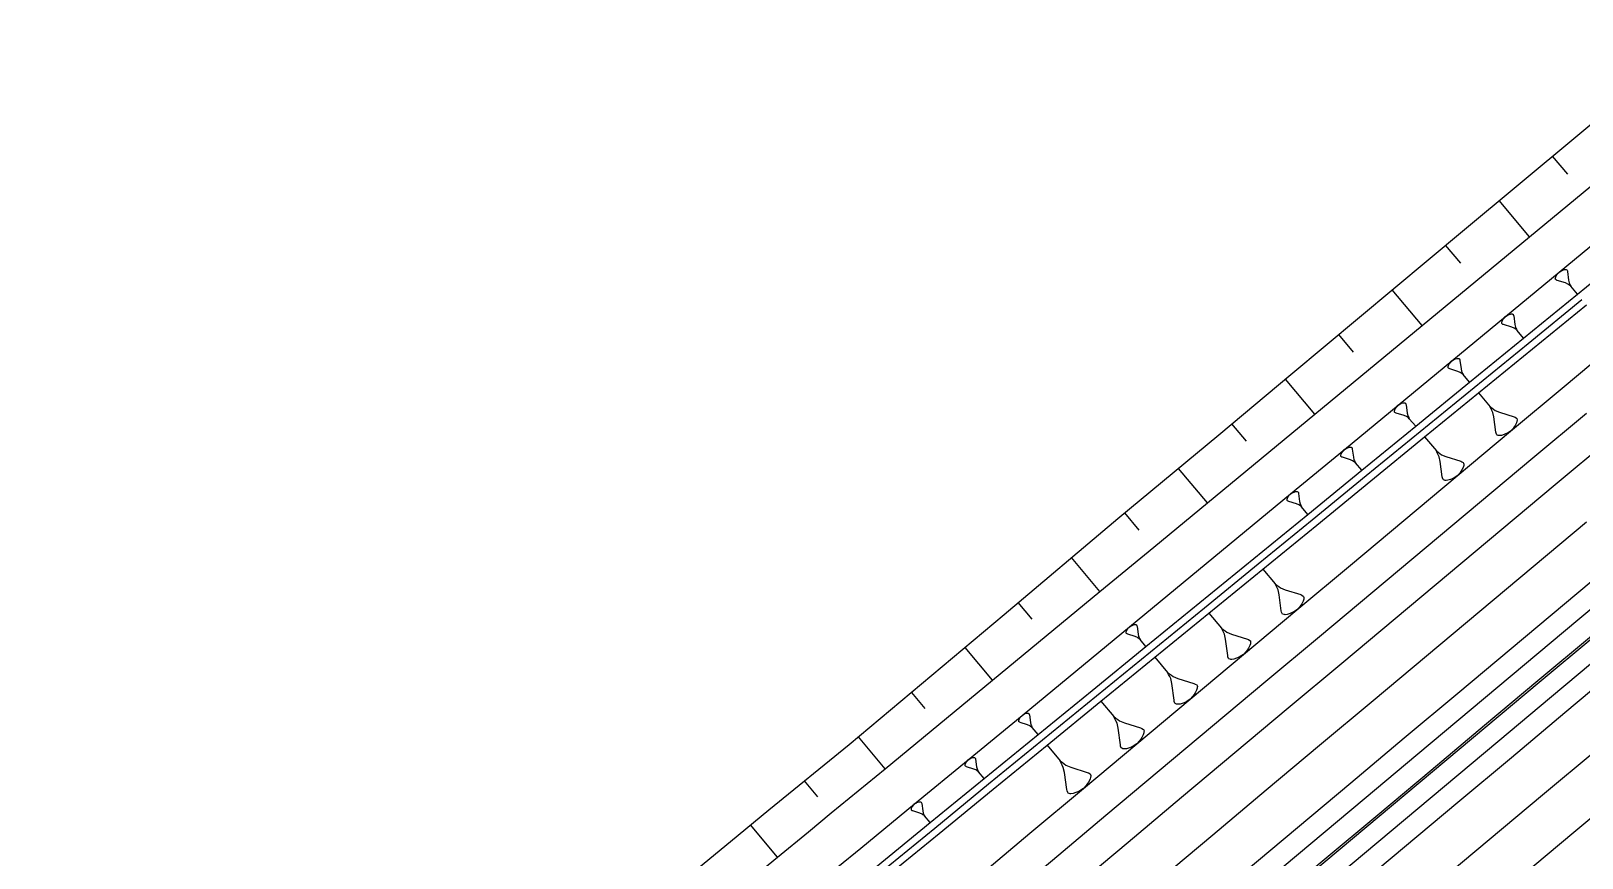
# Model space of a CAD drawing. Extents: x 386614 to 387594, y 803230 to 804419.
# Drawn here: x 386649.2 to 386760.6, y 803340.6 to 803400 of the extents above; entities that cross this region are included whole.
import ezdxf

# ---------------------------------------------------------------- set-up
doc = ezdxf.new("R2010")
doc.units = 0
doc.layers.get('0').update_dxf_attribs({"linetype": 'CONTINUOUS'})

msp = doc.modelspace()

# ---------------------------------------------------------------- linework, layer by layer
at = {"color": 7}
for p, q in [((386759.5599, 803389.7078), (386758.4631, 803391.0178)), ((386756.8047, 803385.2099), (386754.6183, 803387.8213)), ((386751.8642, 803383.322), (386750.7765, 803384.6212)), ((386758.6546, 803382.2052), (386758.6573, 803382.2352)), ((386758.6656, 803382.159), (386758.6546, 803382.2052)), ((386758.6573, 803382.2352), (386758.66, 803382.2651)), ((386758.66, 803382.2651), (386758.6816, 803382.3387)), ((386758.6816, 803382.3387), (386758.7358, 803382.4396)), ((386758.7358, 803382.4396), (386758.7711, 803382.4969)), ((386758.7711, 803382.4969), (386758.8226, 803382.5678)), ((386758.8226, 803382.5678), (386758.9231, 803382.6796)), ((386758.9231, 803382.6796), (386759.0509, 803382.7589)), ((386759.0509, 803382.7589), (386759.1298, 803382.7972)), ((386759.1298, 803382.7972), (386759.1924, 803382.8219)), ((386759.1924, 803382.8219), (386759.3012, 803382.8575)), ((386759.3012, 803382.8575), (386759.3774, 803382.8658)), ((386759.3774, 803382.8658), (386759.4074, 803382.8632)), ((386759.4074, 803382.8632), (386759.4373, 803382.8605)), ((386759.4373, 803382.8605), (386759.4809, 803382.8416)), ((386759.4809, 803382.8416), (386759.4946, 803382.8253)), ((386759.4946, 803382.8253), (386759.5192, 803382.7627)), ((386759.5192, 803382.7627), (386759.5302, 803382.7164)), ((386759.5302, 803382.7164), (386759.6107, 803382.0903)), ((386749.0985, 803378.8366), (386746.9395, 803381.4153)), ((386758.6793, 803382.1427), (386758.6656, 803382.159)), ((386758.7366, 803382.1074), (386758.6793, 803382.1427)), ((386758.7802, 803382.0884), (386758.7366, 803382.1074)), ((386759.3824, 803381.8992), (386758.7802, 803382.0884)), ((386759.5568, 803381.8234), (386759.3824, 803381.8992)), ((386759.6277, 803381.7718), (386759.5568, 803381.8234)), ((386759.6107, 803382.0903), (386759.6547, 803381.9053)), ((386759.6986, 803381.7202), (386759.6277, 803381.7718)), ((386759.6547, 803381.9053), (386759.693, 803381.8264)), ((386759.693, 803381.8264), (386759.7313, 803381.7475)), ((386759.7696, 803381.6687), (386759.6986, 803381.7202)), ((386759.7313, 803381.7475), (386759.7696, 803381.6687)), ((386760.2474, 803381.0979), (386759.7696, 803381.6687)), ((386754.8059, 803379.0252), (386754.8085, 803379.0547)), ((386754.8167, 803378.9796), (386754.8059, 803379.0252)), ((386754.8085, 803379.0547), (386754.8111, 803379.0842)), ((386754.8111, 803379.0842), (386754.8324, 803379.1567)), ((386754.8301, 803378.9636), (386754.8167, 803378.9796)), ((386754.8866, 803378.9288), (386754.8301, 803378.9636)), ((386754.8324, 803379.1567), (386754.8858, 803379.2561)), ((386754.8858, 803379.2561), (386754.9205, 803379.3125)), ((386754.9295, 803378.9101), (386754.8866, 803378.9288)), ((386754.9205, 803379.3125), (386754.9714, 803379.3824)), ((386755.5228, 803378.7237), (386754.9295, 803378.9101)), ((386754.9714, 803379.3824), (386755.0704, 803379.4926)), ((386755.0704, 803379.4926), (386755.1963, 803379.5707)), ((386755.1963, 803379.5707), (386755.274, 803379.6084)), ((386755.274, 803379.6084), (386755.3356, 803379.6327)), ((386755.3356, 803379.6327), (386755.4429, 803379.6678)), ((386755.4429, 803379.6678), (386755.518, 803379.6761)), ((386755.518, 803379.6761), (386755.5475, 803379.6734)), ((386755.5475, 803379.6734), (386755.577, 803379.6708)), ((386755.577, 803379.6708), (386755.62, 803379.6522)), ((386755.62, 803379.6522), (386755.6334, 803379.6361)), ((386755.6334, 803379.6361), (386755.6577, 803379.5744)), ((386755.6577, 803379.5744), (386755.6685, 803379.5289)), ((386755.6685, 803379.5289), (386755.7478, 803378.912)), ((386755.7478, 803378.912), (386755.7911, 803378.7297)), ((386744.1749, 803376.9285), (386743.1054, 803378.206)), ((386755.6947, 803378.649), (386755.5228, 803378.7237)), ((386755.7646, 803378.5982), (386755.6947, 803378.649)), ((386755.8344, 803378.5474), (386755.7646, 803378.5982)), ((386755.7911, 803378.7297), (386755.8288, 803378.652)), ((386755.8288, 803378.652), (386755.8666, 803378.5743)), ((386755.9043, 803378.4966), (386755.8344, 803378.5474)), ((386755.8666, 803378.5743), (386755.9043, 803378.4966)), ((386756.3751, 803377.9343), (386755.9043, 803378.4966)), ((386750.9563, 803375.8457), (386750.9589, 803375.8748)), ((386750.967, 803375.8008), (386750.9563, 803375.8457)), ((386750.9589, 803375.8748), (386750.9614, 803375.9039)), ((386750.9614, 803375.9039), (386750.9824, 803375.9753)), ((386750.9802, 803375.785), (386750.967, 803375.8008)), ((386751.0358, 803375.7507), (386750.9802, 803375.785)), ((386750.9824, 803375.9753), (386751.0351, 803376.0733)), ((386751.0351, 803376.0733), (386751.0693, 803376.1289)), ((386751.0782, 803375.7323), (386751.0358, 803375.7507)), ((386751.0693, 803376.1289), (386751.1194, 803376.1977)), ((386751.6629, 803375.5486), (386751.0782, 803375.7323)), ((386751.1194, 803376.1977), (386751.217, 803376.3063)), ((386751.217, 803376.3063), (386751.3411, 803376.3833)), ((386751.3411, 803376.3833), (386751.4176, 803376.4205)), ((386751.4176, 803376.4205), (386751.4784, 803376.4444)), ((386751.4784, 803376.4444), (386751.5841, 803376.479)), ((386751.5841, 803376.479), (386751.6581, 803376.4871)), ((386751.6581, 803376.4871), (386751.6872, 803376.4846)), ((386751.8323, 803375.4749), (386751.6629, 803375.5486)), ((386751.6872, 803376.4846), (386751.7163, 803376.482)), ((386751.7163, 803376.482), (386751.7586, 803376.4636)), ((386751.7586, 803376.4636), (386751.7719, 803376.4477)), ((386751.7719, 803376.4477), (386751.7958, 803376.387)), ((386751.7958, 803376.387), (386751.8065, 803376.3421)), ((386751.8065, 803376.3421), (386751.8845, 803375.7342)), ((386751.8845, 803375.7342), (386751.9273, 803375.5545)), ((386751.9273, 803375.5545), (386751.9645, 803375.4779)), ((386741.3899, 803372.4662), (386739.2731, 803374.9945)), ((386751.9011, 803375.4249), (386751.8323, 803375.4749)), ((386751.97, 803375.3748), (386751.9011, 803375.4249)), ((386751.9645, 803375.4779), (386752.0016, 803375.4013)), ((386752.0388, 803375.3247), (386751.97, 803375.3748)), ((386752.0016, 803375.4013), (386752.0388, 803375.3247)), ((386752.5028, 803374.7706), (386752.0388, 803375.3247)), ((386747.6207, 803373.2569), (386747.7248, 803373.291)), ((386747.7248, 803373.291), (386747.7978, 803373.299)), ((386747.7978, 803373.299), (386747.8265, 803373.2965)), ((386747.8265, 803373.2965), (386747.8551, 803373.2939)), ((386747.8551, 803373.2939), (386747.8969, 803373.2758)), ((386747.8969, 803373.2758), (386747.91, 803373.2602)), ((386753.1447, 803374.0038), (386753.9747, 803373.0125)), ((386747.106, 803372.6667), (386747.1085, 803372.6954)), ((386747.1165, 803372.6224), (386747.106, 803372.6667)), ((386747.1085, 803372.6954), (386747.1111, 803372.7241)), ((386747.1111, 803372.7241), (386747.1318, 803372.7945)), ((386747.1296, 803372.6068), (386747.1165, 803372.6224)), ((386747.1844, 803372.5731), (386747.1296, 803372.6068)), ((386747.1318, 803372.7945), (386747.1837, 803372.891)), ((386747.1837, 803372.891), (386747.2174, 803372.9458)), ((386747.2261, 803372.5549), (386747.1844, 803372.5731)), ((386747.2174, 803372.9458), (386747.2668, 803373.0137)), ((386747.8025, 803372.3738), (386747.2261, 803372.5549)), ((386747.2668, 803373.0137), (386747.363, 803373.1208)), ((386747.363, 803373.1208), (386747.4853, 803373.1967)), ((386747.4853, 803373.1967), (386747.5608, 803373.2333)), ((386747.5608, 803373.2333), (386747.6207, 803373.2569)), ((386747.9695, 803372.3012), (386747.8025, 803372.3738)), ((386747.91, 803373.2602), (386747.9335, 803373.2003)), ((386747.9335, 803373.2003), (386747.9441, 803373.156)), ((386747.9441, 803373.156), (386748.021, 803372.5568)), ((386748.0374, 803372.2519), (386747.9695, 803372.3012)), ((386748.021, 803372.5568), (386748.0631, 803372.3796)), ((386748.1053, 803372.2025), (386748.0374, 803372.2519)), ((386748.0631, 803372.3796), (386748.0998, 803372.3041)), ((386748.0998, 803372.3041), (386748.1365, 803372.2287)), ((386748.1731, 803372.1532), (386748.1053, 803372.2025)), ((386748.1365, 803372.2287), (386748.1731, 803372.1532)), ((386748.6305, 803371.6069), (386748.1731, 803372.1532)), ((386754.0413, 803372.8755), (386753.9747, 803373.0125)), ((386753.9747, 803373.0125), (386754.0979, 803372.9229)), ((386754.1078, 803372.7385), (386754.0413, 803372.8755)), ((386754.0979, 803372.9229), (386754.2211, 803372.8333)), ((386754.1744, 803372.6015), (386754.1078, 803372.7385)), ((386754.2508, 803372.28), (386754.1744, 803372.6015)), ((386754.2211, 803372.8333), (386754.3443, 803372.7437)), ((386754.3904, 803371.1925), (386754.2508, 803372.28)), ((386754.3443, 803372.7437), (386754.6473, 803372.612)), ((386754.6473, 803372.612), (386755.6934, 803372.2833)), ((386755.6934, 803372.2833), (386755.7691, 803372.2504)), ((386755.7691, 803372.2504), (386755.8686, 803372.1891)), ((386755.8686, 803372.1891), (386755.8923, 803372.1608)), ((386755.8923, 803372.1608), (386755.9114, 803372.0805)), ((386736.4893, 803370.5308), (386735.4437, 803371.7795)), ((386754.4096, 803371.1121), (386754.3904, 803371.1925)), ((386754.4524, 803371.0034), (386754.4096, 803371.1121)), ((386755.0861, 803371.0522), (386754.9774, 803371.0094)), ((386755.2231, 803371.1187), (386755.0861, 803371.0522)), ((386755.4451, 803371.2564), (386755.2231, 803371.1187)), ((386755.6196, 803371.4507), (386755.4451, 803371.2564)), ((386755.7092, 803371.5739), (386755.6196, 803371.4507)), ((386755.7705, 803371.6734), (386755.7092, 803371.5739)), ((386755.8646, 803371.8486), (386755.7705, 803371.6734)), ((386755.9022, 803371.9764), (386755.8646, 803371.8486)), ((386755.9068, 803372.0284), (386755.9022, 803371.9764)), ((386755.9114, 803372.0805), (386755.9068, 803372.0284)), ((386743.4135, 803369.8304), (386743.5084, 803369.936)), ((386743.5084, 803369.936), (386743.629, 803370.0108)), ((386743.629, 803370.0108), (386743.7034, 803370.0469)), ((386743.7034, 803370.0469), (386743.7625, 803370.0702)), ((386743.7625, 803370.0702), (386743.8652, 803370.1038)), ((386743.8652, 803370.1038), (386743.9371, 803370.1117)), ((386743.9371, 803370.1117), (386743.9654, 803370.1092)), ((386743.9654, 803370.1092), (386743.9937, 803370.1067)), ((386743.9937, 803370.1067), (386744.0348, 803370.0888)), ((386744.0348, 803370.0888), (386744.0477, 803370.0734)), ((386744.0477, 803370.0734), (386744.071, 803370.0143)), ((386744.071, 803370.0143), (386744.0814, 803369.9707)), ((386744.0814, 803369.9707), (386744.1573, 803369.3798)), ((386749.2724, 803370.8402), (386750.1164, 803369.8322)), ((386754.4761, 803370.9751), (386754.4524, 803371.0034)), ((386754.5518, 803370.9422), (386754.4761, 803370.9751)), ((386754.6039, 803370.9375), (386754.5518, 803370.9422)), ((386754.6559, 803370.9329), (386754.6039, 803370.9375)), ((386754.7883, 803370.9474), (386754.6559, 803370.9329)), ((386754.9774, 803371.0094), (386754.7883, 803370.9474)), ((386743.255, 803369.4882), (386743.2575, 803369.5165)), ((386743.2654, 803369.4446), (386743.255, 803369.4882)), ((386743.2575, 803369.5165), (386743.26, 803369.5448)), ((386743.26, 803369.5448), (386743.2804, 803369.6142)), ((386743.2783, 803369.4292), (386743.2654, 803369.4446)), ((386743.3323, 803369.3959), (386743.2783, 803369.4292)), ((386743.2804, 803369.6142), (386743.3316, 803369.7094)), ((386743.3316, 803369.7094), (386743.3649, 803369.7634)), ((386743.3735, 803369.378), (386743.3323, 803369.3959)), ((386743.3649, 803369.7634), (386743.4135, 803369.8304)), ((386743.9418, 803369.1994), (386743.3735, 803369.378)), ((386744.1064, 803369.1279), (386743.9418, 803369.1994)), ((386744.1734, 803369.0792), (386744.1064, 803369.1279)), ((386744.1573, 803369.3798), (386744.1988, 803369.2052)), ((386744.2403, 803369.0305), (386744.1734, 803369.0792)), ((386744.1988, 803369.2052), (386744.2349, 803369.1307)), ((386744.2349, 803369.1307), (386744.2711, 803369.0563)), ((386744.3072, 803368.9818), (386744.2403, 803369.0305)), ((386744.2711, 803369.0563), (386744.3072, 803368.9818)), ((386744.7582, 803368.4432), (386744.3072, 803368.9818)), ((386750.1164, 803369.8322), (386750.2416, 803369.7411)), ((386750.184, 803369.6929), (386750.1164, 803369.8322)), ((386750.2517, 803369.5536), (386750.184, 803369.6929)), ((386750.2416, 803369.7411), (386750.3669, 803369.65)), ((386750.3193, 803369.4142), (386750.2517, 803369.5536)), ((386750.397, 803369.0874), (386750.3193, 803369.4142)), ((386750.3669, 803369.65), (386750.4921, 803369.5589)), ((386750.539, 803367.9816), (386750.397, 803369.0874)), ((386750.4921, 803369.5589), (386750.8002, 803369.425)), ((386750.8002, 803369.425), (386751.8638, 803369.0908)), ((386751.8638, 803369.0908), (386751.9408, 803369.0573)), ((386751.9408, 803369.0573), (386752.042, 803368.995)), ((386752.042, 803368.995), (386752.0661, 803368.9662)), ((386752.0661, 803368.9662), (386752.0855, 803368.8845)), ((386752.0808, 803368.8316), (386752.0761, 803368.7787)), ((386752.0855, 803368.8845), (386752.0808, 803368.8316)), ((386733.6791, 803366.0985), (386731.5987, 803368.5833)), ((386750.5585, 803367.8999), (386750.539, 803367.9816)), ((386750.602, 803367.7894), (386750.5585, 803367.8999)), ((386750.6261, 803367.7606), (386750.602, 803367.7894)), ((386750.7031, 803367.7271), (386750.6261, 803367.7606)), ((386750.7561, 803367.7224), (386750.7031, 803367.7271)), ((386750.809, 803367.7177), (386750.7561, 803367.7224)), ((386750.9436, 803367.7325), (386750.809, 803367.7177)), ((386751.1358, 803367.7954), (386750.9436, 803367.7325)), ((386751.2463, 803367.839), (386751.1358, 803367.7954)), ((386751.3856, 803367.9066), (386751.2463, 803367.839)), ((386751.6113, 803368.0466), (386751.3856, 803367.9066)), ((386751.7888, 803368.2442), (386751.6113, 803368.0466)), ((386751.8799, 803368.3694), (386751.7888, 803368.2442)), ((386751.9422, 803368.4706), (386751.8799, 803368.3694)), ((386752.038, 803368.6487), (386751.9422, 803368.4706)), ((386752.0761, 803368.7787), (386752.038, 803368.6487)), ((386739.5117, 803366.5816), (386739.5597, 803366.6476)), ((386739.5597, 803366.6476), (386739.6532, 803366.7518)), ((386739.6532, 803366.7518), (386739.7722, 803366.8255)), ((386739.7722, 803366.8255), (386739.8456, 803366.8612)), ((386739.8456, 803366.8612), (386739.9039, 803366.8841)), ((386739.9039, 803366.8841), (386740.0052, 803366.9173)), ((386740.0052, 803366.9173), (386740.0761, 803366.9251)), ((386740.0761, 803366.9251), (386740.104, 803366.9226)), ((386740.104, 803366.9226), (386740.1319, 803366.9202)), ((386740.1319, 803366.9202), (386740.1725, 803366.9025)), ((386740.1725, 803366.9025), (386740.1852, 803366.8873)), ((386740.1852, 803366.8873), (386740.2081, 803366.8291)), ((386740.2081, 803366.8291), (386740.2184, 803366.786)), ((386740.2184, 803366.786), (386740.2932, 803366.2033)), ((386739.4034, 803366.3102), (386739.4058, 803366.3381)), ((386739.4136, 803366.2671), (386739.4034, 803366.3102)), ((386739.4058, 803366.3381), (386739.4083, 803366.366)), ((386739.4083, 803366.366), (386739.4284, 803366.4344)), ((386739.4263, 803366.252), (386739.4136, 803366.2671)), ((386739.4796, 803366.2191), (386739.4263, 803366.252)), ((386739.4284, 803366.4344), (386739.4789, 803366.5283)), ((386739.4789, 803366.5283), (386739.5117, 803366.5816)), ((386739.5202, 803366.2015), (386739.4796, 803366.2191)), ((386740.0807, 803366.0254), (386739.5202, 803366.2015)), ((386740.2431, 803365.9548), (386740.0807, 803366.0254)), ((386740.3091, 803365.9068), (386740.2431, 803365.9548)), ((386740.2932, 803366.2033), (386740.3342, 803366.031)), ((386740.3751, 803365.8588), (386740.3091, 803365.9068)), ((386740.3342, 803366.031), (386740.3698, 803365.9576)), ((386740.3698, 803365.9576), (386740.4055, 803365.8842)), ((386740.4411, 803365.8108), (386740.3751, 803365.8588)), ((386740.4055, 803365.8842), (386740.4411, 803365.8108)), ((386740.8859, 803365.2795), (386740.4411, 803365.8108)), ((386728.7853, 803364.1549), (386727.7476, 803365.3943)), ((386725.9663, 803359.7331), (386723.9191, 803362.1783)), ((386737.6555, 803361.3491), (386738.5412, 803360.2912)), ((386738.5412, 803360.2912), (386738.6727, 803360.1956)), ((386738.6122, 803360.145), (386738.5412, 803360.2912)), ((386738.6832, 803359.9988), (386738.6122, 803360.145)), ((386738.6727, 803360.1956), (386738.8041, 803360.1)), ((386738.7542, 803359.8526), (386738.6832, 803359.9988)), ((386738.8041, 803360.1), (386738.9356, 803360.0045)), ((386738.9356, 803360.0045), (386739.2589, 803359.8639)), ((386721.1048, 803357.7509), (386720.1005, 803358.9505)), ((386738.8358, 803359.5096), (386738.7542, 803359.8526)), ((386738.9848, 803358.3491), (386738.8358, 803359.5096)), ((386739.2589, 803359.8639), (386740.3752, 803359.5131)), ((386740.3752, 803359.5131), (386740.456, 803359.478)), ((386740.4575, 803358.8622), (386740.3921, 803358.7561)), ((386740.456, 803359.478), (386740.5622, 803359.4126)), ((386740.558, 803359.0492), (386740.4575, 803358.8622)), ((386740.598, 803359.1856), (386740.558, 803359.0492)), ((386740.5622, 803359.4126), (386740.5875, 803359.3824)), ((386740.5875, 803359.3824), (386740.6079, 803359.2966)), ((386740.6029, 803359.2411), (386740.598, 803359.1856)), ((386740.6079, 803359.2966), (386740.6029, 803359.2411)), ((386733.7832, 803358.1854), (386734.6829, 803357.1109)), ((386739.0052, 803358.2633), (386738.9848, 803358.3491)), ((386739.0509, 803358.1473), (386739.0052, 803358.2633)), ((386739.0762, 803358.1171), (386739.0509, 803358.1473)), ((386739.1571, 803358.082), (386739.0762, 803358.1171)), ((386739.2126, 803358.077), (386739.1571, 803358.082)), ((386739.2681, 803358.0721), (386739.2126, 803358.077)), ((386739.4094, 803358.0876), (386739.2681, 803358.0721)), ((386739.6111, 803358.1537), (386739.4094, 803358.0876)), ((386739.7271, 803358.1994), (386739.6111, 803358.1537)), ((386739.8733, 803358.2704), (386739.7271, 803358.1994)), ((386740.1102, 803358.4173), (386739.8733, 803358.2704)), ((386740.2965, 803358.6246), (386740.1102, 803358.4173)), ((386740.3921, 803358.7561), (386740.2965, 803358.6246)), ((386727.8447, 803356.7787), (386727.8471, 803356.8055)), ((386727.8545, 803356.7373), (386727.8447, 803356.7787)), ((386727.8471, 803356.8055), (386727.8494, 803356.8322)), ((386727.8494, 803356.8322), (386727.8688, 803356.898)), ((386727.8667, 803356.7227), (386727.8545, 803356.7373)), ((386727.9179, 803356.6912), (386727.8667, 803356.7227)), ((386727.8688, 803356.898), (386727.9172, 803356.9882)), ((386727.9172, 803356.9882), (386727.9488, 803357.0394)), ((386727.9569, 803356.6742), (386727.9179, 803356.6912)), ((386727.9488, 803357.0394), (386727.9949, 803357.1029)), ((386728.4954, 803356.505), (386727.9569, 803356.6742)), ((386727.9949, 803357.1029), (386728.0848, 803357.2029)), ((386728.0848, 803357.2029), (386728.199, 803357.2738)), ((386728.199, 803357.2738), (386728.2696, 803357.308)), ((386728.2696, 803357.308), (386728.3255, 803357.3301)), ((386728.3255, 803357.3301), (386728.4228, 803357.3619)), ((386728.4228, 803357.3619), (386728.491, 803357.3694)), ((386728.491, 803357.3694), (386728.5178, 803357.367)), ((386728.5178, 803357.367), (386728.5446, 803357.3647)), ((386728.5446, 803357.3647), (386728.5836, 803357.3477)), ((386728.5836, 803357.3477), (386728.5958, 803357.3331)), ((386728.5958, 803357.3331), (386728.6178, 803357.2772)), ((386728.6178, 803357.2772), (386728.6277, 803357.2358)), ((386728.6277, 803357.2358), (386728.6996, 803356.6759)), ((386728.6996, 803356.6759), (386728.7389, 803356.5105)), ((386734.6829, 803357.1109), (386734.8164, 803357.0138)), ((386734.755, 803356.9624), (386734.6829, 803357.1109)), ((386734.8271, 803356.8139), (386734.755, 803356.9624)), ((386734.8164, 803357.0138), (386734.9499, 803356.9167)), ((386734.8992, 803356.6654), (386734.8271, 803356.8139)), ((386734.982, 803356.317), (386734.8992, 803356.6654)), ((386734.9499, 803356.9167), (386735.0834, 803356.8196)), ((386735.0834, 803356.8196), (386735.4118, 803356.6768)), ((386735.4118, 803356.6768), (386736.5456, 803356.3206)), ((386718.2516, 803353.37), (386716.2806, 803355.7242)), ((386728.6514, 803356.4372), (386728.4954, 803356.505)), ((386728.7148, 803356.3911), (386728.6514, 803356.4372)), ((386728.7783, 803356.345), (386728.7148, 803356.3911)), ((386728.7389, 803356.5105), (386728.7732, 803356.4399)), ((386728.7732, 803356.4399), (386728.8074, 803356.3694)), ((386728.8417, 803356.2989), (386728.7783, 803356.345)), ((386728.8074, 803356.3694), (386728.8417, 803356.2989)), ((386729.269, 803355.7885), (386728.8417, 803356.2989)), ((386735.1334, 803355.1382), (386734.982, 803356.317)), ((386736.5628, 803355.5516), (386736.4657, 803355.4181)), ((386736.5456, 803356.3206), (386736.6278, 803356.2849)), ((386736.6292, 803355.6595), (386736.5628, 803355.5516)), ((386736.6278, 803356.2849), (386736.7356, 803356.2185)), ((386736.7313, 803355.8494), (386736.6292, 803355.6595)), ((386736.772, 803355.9879), (386736.7313, 803355.8494)), ((386736.7356, 803356.2185), (386736.7613, 803356.1878)), ((386736.7613, 803356.1878), (386736.782, 803356.1007)), ((386736.777, 803356.0443), (386736.772, 803355.9879)), ((386736.782, 803356.1007), (386736.777, 803356.0443)), ((386729.9109, 803355.0218), (386730.8245, 803353.9306)), ((386735.1541, 803355.0511), (386735.1334, 803355.1382)), ((386735.2005, 803354.9333), (386735.1541, 803355.0511)), ((386735.2263, 803354.9026), (386735.2005, 803354.9333)), ((386735.3084, 803354.8669), (386735.2263, 803354.9026)), ((386735.3648, 803354.8619), (386735.3084, 803354.8669)), ((386735.4212, 803354.8569), (386735.3648, 803354.8619)), ((386735.5647, 803354.8726), (386735.4212, 803354.8569)), ((386735.7696, 803354.9397), (386735.5647, 803354.8726)), ((386735.8874, 803354.9862), (386735.7696, 803354.9397)), ((386736.0359, 803355.0583), (386735.8874, 803354.9862)), ((386736.2765, 803355.2075), (386736.0359, 803355.0583)), ((386736.4657, 803355.4181), (386736.2765, 803355.2075)), ((386730.8245, 803353.9306), (386730.9601, 803353.832)), ((386730.8977, 803353.7798), (386730.8245, 803353.9306)), ((386730.9709, 803353.629), (386730.8977, 803353.7798)), ((386730.9601, 803353.832), (386731.0956, 803353.7334)), ((386731.0442, 803353.4782), (386730.9709, 803353.629)), ((386731.1283, 803353.1244), (386731.0442, 803353.4782)), ((386731.0956, 803353.7334), (386731.2312, 803353.6348)), ((386731.2312, 803353.6348), (386731.5647, 803353.4898)), ((386731.5647, 803353.4898), (386732.7161, 803353.128)), ((386713.4283, 803351.3422), (386712.4629, 803352.4953)), ((386731.282, 803351.9274), (386731.1283, 803353.1244)), ((386732.6349, 803352.2116), (386732.4428, 803351.9977)), ((386732.7335, 803352.3472), (386732.6349, 803352.2116)), ((386732.7161, 803353.128), (386732.7995, 803353.0918)), ((386732.801, 803352.4567), (386732.7335, 803352.3472)), ((386732.7995, 803353.0918), (386732.909, 803353.0244)), ((386732.9046, 803352.6495), (386732.801, 803352.4567)), ((386732.946, 803352.7902), (386732.9046, 803352.6495)), ((386732.909, 803353.0244), (386732.9351, 803352.9932)), ((386732.9351, 803352.9932), (386732.9561, 803352.9047)), ((386732.951, 803352.8475), (386732.946, 803352.7902)), ((386732.9561, 803352.9047), (386732.951, 803352.8475)), ((386720.6996, 803350.9948), (386720.7661, 803351.0021)), ((386720.7661, 803351.0021), (386720.7922, 803350.9998)), ((386720.7922, 803350.9998), (386720.8183, 803350.9974)), ((386726.0386, 803351.8581), (386726.9661, 803350.7503)), ((386731.3031, 803351.8389), (386731.282, 803351.9274)), ((386731.3502, 803351.7193), (386731.3031, 803351.8389)), ((386731.3763, 803351.6881), (386731.3502, 803351.7193)), ((386731.4597, 803351.6519), (386731.3763, 803351.6881)), ((386731.5169, 803351.6468), (386731.4597, 803351.6519)), ((386731.5742, 803351.6417), (386731.5169, 803351.6468)), ((386731.7199, 803351.6577), (386731.5742, 803351.6417)), ((386731.928, 803351.7258), (386731.7199, 803351.6577)), ((386732.0477, 803351.7729), (386731.928, 803351.7258)), ((386732.1985, 803351.8462), (386732.0477, 803351.7729)), ((386732.4428, 803351.9977), (386732.1985, 803351.8462)), ((386720.1361, 803350.4263), (386720.1384, 803350.4524)), ((386720.1457, 803350.3859), (386720.1361, 803350.4263)), ((386720.1384, 803350.4524), (386720.1407, 803350.4785)), ((386720.1407, 803350.4785), (386720.1596, 803350.5426)), ((386720.1576, 803350.3717), (386720.1457, 803350.3859)), ((386720.2075, 803350.341), (386720.1576, 803350.3717)), ((386720.1596, 803350.5426), (386720.2068, 803350.6305)), ((386720.2068, 803350.6305), (386720.2376, 803350.6804)), ((386720.2455, 803350.3245), (386720.2075, 803350.341)), ((386720.2376, 803350.6804), (386720.2825, 803350.7423)), ((386720.7704, 803350.1595), (386720.2455, 803350.3245)), ((386720.2825, 803350.7423), (386720.3701, 803350.8398)), ((386720.3701, 803350.8398), (386720.4815, 803350.9089)), ((386720.4815, 803350.9089), (386720.5502, 803350.9422)), ((386720.5502, 803350.9422), (386720.6048, 803350.9637)), ((386720.6048, 803350.9637), (386720.6996, 803350.9948)), ((386720.9224, 803350.0934), (386720.7704, 803350.1595)), ((386720.8183, 803350.9974), (386720.8563, 803350.9809)), ((386720.8563, 803350.9809), (386720.8682, 803350.9667)), ((386720.8682, 803350.9667), (386720.8897, 803350.9122)), ((386720.8897, 803350.9122), (386720.8993, 803350.8718)), ((386720.8993, 803350.8718), (386720.9694, 803350.3261)), ((386720.9842, 803350.0485), (386720.9224, 803350.0934)), ((386720.9694, 803350.3261), (386721.0077, 803350.1648)), ((386721.0461, 803350.0035), (386720.9842, 803350.0485)), ((386721.0077, 803350.1648), (386721.0411, 803350.0961)), ((386721.0411, 803350.0961), (386721.0745, 803350.0273)), ((386721.1079, 803349.9586), (386721.0461, 803350.0035)), ((386721.0745, 803350.0273), (386721.1079, 803349.9586)), ((386721.5243, 803349.4611), (386721.1079, 803349.9586)), ((386726.9661, 803350.7503), (386727.1038, 803350.6502)), ((386727.0404, 803350.5972), (386726.9661, 803350.7503)), ((386727.1148, 803350.4441), (386727.0404, 803350.5972)), ((386727.1038, 803350.6502), (386727.2414, 803350.5501)), ((386727.1891, 803350.291), (386727.1148, 803350.4441)), ((386727.2745, 803349.9318), (386727.1891, 803350.291)), ((386727.2414, 803350.5501), (386727.3791, 803350.45)), ((386727.4306, 803348.7165), (386727.2745, 803349.9318)), ((386727.3791, 803350.45), (386727.7177, 803350.3028)), ((386727.7177, 803350.3028), (386728.8866, 803349.9355)), ((386728.8866, 803349.9355), (386728.9712, 803349.8987)), ((386728.9712, 803349.8987), (386729.0824, 803349.8302)), ((386710.5353, 803347.0089), (386708.6252, 803349.2902)), ((386728.6091, 803348.7879), (386728.361, 803348.6341)), ((386728.8041, 803349.0051), (386728.6091, 803348.7879)), ((386728.9042, 803349.1427), (386728.8041, 803349.0051)), ((386728.9727, 803349.2539), (386728.9042, 803349.1427)), ((386729.078, 803349.4497), (386728.9727, 803349.2539)), ((386729.1199, 803349.5925), (386729.078, 803349.4497)), ((386729.0824, 803349.8302), (386729.1089, 803349.7986)), ((386729.1089, 803349.7986), (386729.1302, 803349.7088)), ((386729.1251, 803349.6506), (386729.1199, 803349.5925)), ((386729.1302, 803349.7088), (386729.1251, 803349.6506)), ((386716.4256, 803347.5627), (386716.5121, 803347.659)), ((386716.5121, 803347.659), (386716.6221, 803347.7272)), ((386716.6221, 803347.7272), (386716.69, 803347.7602)), ((386716.69, 803347.7602), (386716.7439, 803347.7814)), ((386716.7439, 803347.7814), (386716.8376, 803347.8121)), ((386716.8376, 803347.8121), (386716.9032, 803347.8193)), ((386716.9032, 803347.8193), (386716.929, 803347.817)), ((386716.929, 803347.817), (386716.9548, 803347.8147)), ((386716.9548, 803347.8147), (386716.9923, 803347.7984)), ((386716.9923, 803347.7984), (386717.004, 803347.7843)), ((386717.004, 803347.7843), (386717.0253, 803347.7305)), ((386717.0253, 803347.7305), (386717.0347, 803347.6906)), ((386717.0347, 803347.6906), (386717.1039, 803347.1517)), ((386722.1663, 803348.6944), (386723.1077, 803347.57)), ((386727.452, 803348.6267), (386727.4306, 803348.7165)), ((386727.4998, 803348.5053), (386727.452, 803348.6267)), ((386727.5263, 803348.4736), (386727.4998, 803348.5053)), ((386727.611, 803348.4368), (386727.5263, 803348.4736)), ((386727.6691, 803348.4317), (386727.611, 803348.4368)), ((386727.7273, 803348.4265), (386727.6691, 803348.4317)), ((386727.8752, 803348.4427), (386727.7273, 803348.4265)), ((386728.0865, 803348.5119), (386727.8752, 803348.4427)), ((386728.2079, 803348.5597), (386728.0865, 803348.5119)), ((386728.361, 803348.6341), (386728.2079, 803348.5597)), ((386716.281, 803347.2506), (386716.2833, 803347.2764)), ((386716.2905, 803347.2108), (386716.281, 803347.2506)), ((386716.2833, 803347.2764), (386716.2856, 803347.3022)), ((386716.2856, 803347.3022), (386716.3042, 803347.3655)), ((386716.3022, 803347.1967), (386716.2905, 803347.2108)), ((386716.3515, 803347.1664), (386716.3022, 803347.1967)), ((386716.3042, 803347.3655), (386716.3509, 803347.4523)), ((386716.3509, 803347.4523), (386716.3812, 803347.5016)), ((386716.3891, 803347.1501), (386716.3515, 803347.1664)), ((386716.3812, 803347.5016), (386716.4256, 803347.5627)), ((386716.9074, 803346.9872), (386716.3891, 803347.1501)), ((386717.0576, 803346.9219), (386716.9074, 803346.9872)), ((386717.1186, 803346.8775), (386717.0576, 803346.9219)), ((386717.1039, 803347.1517), (386717.1418, 803346.9924)), ((386717.1797, 803346.8331), (386717.1186, 803346.8775)), ((386717.1418, 803346.9924), (386717.1748, 803346.9245)), ((386717.1748, 803346.9245), (386717.2078, 803346.8566)), ((386717.2407, 803346.7887), (386717.1797, 803346.8331)), ((386717.2078, 803346.8566), (386717.2407, 803346.7887)), ((386717.652, 803346.2975), (386717.2407, 803346.7887)), ((386723.1077, 803347.57), (386723.2474, 803347.4684)), ((386723.1832, 803347.4146), (386723.1077, 803347.57)), ((386723.2587, 803347.2592), (386723.1832, 803347.4146)), ((386723.2474, 803347.4684), (386723.3872, 803347.3668)), ((386723.3341, 803347.1038), (386723.2587, 803347.2592)), ((386723.4208, 803346.7392), (386723.3341, 803347.1038)), ((386723.3872, 803347.3668), (386723.5269, 803347.2652)), ((386723.5792, 803345.5057), (386723.4208, 803346.7392)), ((386723.5269, 803347.2652), (386723.8706, 803347.1157)), ((386723.8706, 803347.1157), (386725.057, 803346.743)), ((386725.057, 803346.743), (386725.1429, 803346.7056)), ((386725.1429, 803346.7056), (386725.2558, 803346.6361)), ((386725.2558, 803346.6361), (386725.2827, 803346.604)), ((386725.2827, 803346.604), (386725.3043, 803346.5128)), ((386705.7123, 803344.9808), (386704.748, 803346.1325)), ((386723.6009, 803345.4145), (386723.5792, 803345.5057)), ((386724.7754, 803345.5782), (386724.5236, 803345.422)), ((386724.9734, 803345.7986), (386724.7754, 803345.5782)), ((386725.075, 803345.9383), (386724.9734, 803345.7986)), ((386725.1445, 803346.0511), (386725.075, 803345.9383)), ((386725.2513, 803346.2498), (386725.1445, 803346.0511)), ((386725.2939, 803346.3948), (386725.2513, 803346.2498)), ((386725.2991, 803346.4538), (386725.2939, 803346.3948)), ((386725.3043, 803346.5128), (386725.2991, 803346.4538)), ((386712.4945, 803344.2745), (386712.5244, 803344.3232)), ((386712.5244, 803344.3232), (386712.5683, 803344.3835)), ((386712.5683, 803344.3835), (386712.6537, 803344.4787)), ((386712.6537, 803344.4787), (386712.7624, 803344.5461)), ((386712.7624, 803344.5461), (386712.8295, 803344.5786)), ((386712.8295, 803344.5786), (386712.8827, 803344.5996)), ((386712.8827, 803344.5996), (386712.9752, 803344.6299)), ((386712.9752, 803344.6299), (386713.04, 803344.637)), ((386713.04, 803344.637), (386713.0655, 803344.6347)), ((386713.0655, 803344.6347), (386713.091, 803344.6325)), ((386713.091, 803344.6325), (386713.128, 803344.6164)), ((386713.128, 803344.6164), (386713.1397, 803344.6025)), ((386713.1397, 803344.6025), (386713.1606, 803344.5493)), ((386713.1606, 803344.5493), (386713.17, 803344.5099)), ((386713.17, 803344.5099), (386713.2383, 803343.9776)), ((386723.6495, 803345.2912), (386723.6009, 803345.4145)), ((386723.6764, 803345.2591), (386723.6495, 803345.2912)), ((386723.7623, 803345.2218), (386723.6764, 803345.2591)), ((386723.8213, 803345.2165), (386723.7623, 803345.2218)), ((386723.8803, 803345.2113), (386723.8213, 803345.2165)), ((386724.0305, 803345.2277), (386723.8803, 803345.2113)), ((386724.2449, 803345.298), (386724.0305, 803345.2277)), ((386724.3682, 803345.3465), (386724.2449, 803345.298)), ((386724.5236, 803345.422), (386724.3682, 803345.3465)), ((386712.4255, 803344.0753), (386712.4277, 803344.1008)), ((386712.4348, 803344.0359), (386712.4255, 803344.0753)), ((386712.4277, 803344.1008), (386712.43, 803344.1262)), ((386712.43, 803344.1262), (386712.4484, 803344.1888)), ((386712.4464, 803344.0221), (386712.4348, 803344.0359)), ((386712.4951, 803343.9921), (386712.4464, 803344.0221)), ((386712.4484, 803344.1888), (386712.4945, 803344.2745)), ((386712.5322, 803343.976), (386712.4951, 803343.9921)), ((386713.0442, 803343.8151), (386712.5322, 803343.976)), ((386713.1926, 803343.7506), (386713.0442, 803343.8151)), ((386713.2529, 803343.7067), (386713.1926, 803343.7506)), ((386713.2383, 803343.9776), (386713.2757, 803343.8202)), ((386713.3132, 803343.6629), (386713.2529, 803343.7067)), ((386713.2757, 803343.8202), (386713.3083, 803343.7532)), ((386713.3083, 803343.7532), (386713.3409, 803343.6861)), ((386713.3735, 803343.619), (386713.3132, 803343.6629)), ((386713.3409, 803343.6861), (386713.3735, 803343.619)), ((386713.7797, 803343.1338), (386713.3735, 803343.619)), ((386702.8172, 803340.6499), (386700.87, 803342.9756))]:
    msp.add_line(p, q, dxfattribs=at)
at = {"color": 1, "linetype": 'CONTINUOUS'}
for points in [[(386700, 803331.8819), (386702.1612, 803333.6446), (386706.0349, 803336.8067), (386708.2639, 803338.6273), (386709.9074, 803339.9701), (386713.7797, 803343.1338), (386717.652, 803346.2975), (386721.5243, 803349.4611), (386725.3967, 803352.6248), (386729.269, 803355.7885), (386733.1413, 803358.9522), (386737.0136, 803362.1159), (386740.8859, 803365.2795), (386744.7582, 803368.4432), (386748.6305, 803371.6069), (386752.5028, 803374.7706), (386756.3751, 803377.9343), (386760.2474, 803381.0979), (386764.1197, 803384.2616), (386767.992, 803387.4253), (386771.8643, 803390.589), (386775.7366, 803393.7527), (386779.6089, 803396.9164), (386783.3833, 803400)], [(386700, 803342.2459), (386702.196, 803344.062), (386707.956, 803348.739), (386719.08, 803358.09), (386727.244, 803364.974), (386734.502, 803370.992), (386739.66, 803375.319), (386751.981, 803385.626), (386760.123, 803392.401), (386768.403, 803399.329), (386769.2074, 803400)], [(386700, 803324.8349), (386701.7731, 803326.3195), (386705.6068, 803329.5293), (386709.4405, 803332.7391), (386711.6471, 803334.5865), (386713.2743, 803335.9488), (386717.108, 803339.1586), (386720.9417, 803342.3684), (386724.7754, 803345.5782), (386728.6091, 803348.7879), (386732.4428, 803351.9977), (386736.2765, 803355.2075), (386740.1102, 803358.4173), (386743.9439, 803361.6271), (386747.7776, 803364.8368), (386751.6113, 803368.0466), (386755.4451, 803371.2564), (386759.2788, 803374.4662), (386763.1125, 803377.6759)], [(386700, 803305.2716), (386703.735, 803308.3988), (386707.5687, 803311.6086), (386711.4025, 803314.8184), (386715.2362, 803318.0281), (386719.0699, 803321.2379), (386721.2764, 803323.0854), (386722.9036, 803324.4477), (386726.7373, 803327.6575), (386730.571, 803330.8673), (386734.4047, 803334.077), (386738.2384, 803337.2868), (386742.0721, 803340.4966), (386745.9058, 803343.7064), (386749.7395, 803346.9161), (386753.5733, 803350.1259), (386757.407, 803353.3357), (386761.2407, 803356.5455)], [(386700, 803305.076), (386703.8313, 803308.2838), (386707.665, 803311.4936), (386711.4987, 803314.7034), (386715.3325, 803317.9131), (386719.1662, 803321.1229), (386721.3727, 803322.9704), (386722.9999, 803324.3327), (386726.8336, 803327.5425), (386730.6673, 803330.7522), (386734.501, 803333.962), (386738.3347, 803337.1718), (386742.1684, 803340.3816), (386746.0021, 803343.5914), (386749.8358, 803346.8011), (386753.6696, 803350.0109), (386757.5033, 803353.2207), (386761.337, 803356.4305)], [(386649.2295, 803300), (386654.077, 803304.049), (386660.659, 803309.53), (386668.522, 803316.015), (386675.225, 803321.616), (386684.942, 803329.743), (386692.248, 803335.835), (386700, 803342.2459)]]:
    msp.add_lwpolyline(points, dxfattribs=at)
at = {"color": 7, "linetype": 'CONTINUOUS'}
for points in [[(386700, 803334.0588), (386701.0748, 803334.9423), (386704.9356, 803338.1197), (386707.1571, 803339.9493), (386708.795, 803341.2988), (386712.6537, 803344.4787), (386716.5121, 803347.659), (386720.3701, 803350.8398), (386724.2276, 803354.0211), (386728.0848, 803357.2029), (386731.9414, 803360.3853), (386735.7976, 803363.5682), (386739.6532, 803366.7518), (386743.5084, 803369.936), (386747.363, 803373.1208), (386751.217, 803376.3063), (386755.0704, 803379.4926), (386758.9231, 803382.6796), (386762.7752, 803385.8675), (386766.6266, 803389.0562), (386770.4772, 803392.2457), (386774.327, 803395.4363), (386778.176, 803398.6278), (386779.83, 803400)], [(386700, 803338.3315), (386702.8172, 803340.6499), (386705.0386, 803342.4796), (386706.6765, 803343.8291), (386710.5353, 803347.0089), (386714.3937, 803350.1892), (386718.2516, 803353.37), (386722.1092, 803356.5513), (386725.9663, 803359.7331), (386729.823, 803362.9155), (386733.6791, 803366.0985), (386737.5348, 803369.282), (386741.3899, 803372.4662), (386745.2445, 803375.651), (386749.0985, 803378.8366), (386752.9519, 803382.0229), (386756.8047, 803385.2099), (386760.6567, 803388.3977), (386764.5081, 803391.5864), (386768.3587, 803394.776), (386772.2086, 803397.9665), (386774.661, 803400)], [(386700, 803331.2367), (386702.4822, 803333.2613), (386706.3559, 803336.4233), (386708.5849, 803338.244), (386710.2284, 803339.5867), (386714.1007, 803342.7504), (386717.973, 803345.9141), (386721.8453, 803349.0778), (386725.7176, 803352.2415), (386729.5899, 803355.4051), (386733.4622, 803358.5688), (386737.3345, 803361.7325), (386741.2068, 803364.8962), (386745.0792, 803368.0599), (386748.9515, 803371.2235), (386752.8238, 803374.3872), (386756.6961, 803377.5509), (386760.5684, 803380.7146)], [(386700, 803330.5916), (386702.8032, 803332.8779), (386706.6769, 803336.0399), (386708.9059, 803337.8606), (386710.5494, 803339.2034), (386714.4217, 803342.367), (386718.294, 803345.5307), (386722.1663, 803348.6944), (386726.0386, 803351.8581), (386729.9109, 803355.0218), (386733.7832, 803358.1854), (386737.6555, 803361.3491), (386741.5278, 803364.5128), (386745.4001, 803367.6765), (386749.2724, 803370.8402), (386753.1447, 803374.0038), (386757.017, 803377.1675), (386760.8893, 803380.3312)], [(386700, 803318.3138), (386701.1492, 803319.276), (386704.9829, 803322.4858), (386708.8166, 803325.6956), (386712.6503, 803328.9053), (386714.8569, 803330.7528), (386716.484, 803332.1151), (386720.3177, 803335.3249), (386724.1514, 803338.5347), (386727.9852, 803341.7445), (386731.8189, 803344.9542), (386735.6526, 803348.164), (386739.4863, 803351.3738), (386743.32, 803354.5836), (386747.1537, 803357.7933), (386750.9874, 803361.0031), (386754.8211, 803364.2129), (386758.6548, 803367.4227), (386762.4885, 803370.6325)], [(386700, 803313.7491), (386703.396, 803316.5924), (386707.2297, 803319.8022), (386711.0635, 803323.012), (386714.8972, 803326.2217), (386717.1037, 803328.0692), (386718.7309, 803329.4315), (386722.5646, 803332.6413), (386726.3983, 803335.8511), (386730.232, 803339.0609), (386734.0657, 803342.2706), (386737.8994, 803345.4804), (386741.7331, 803348.6902), (386745.5668, 803351.9), (386749.4005, 803355.1097), (386753.2343, 803358.3195), (386757.068, 803361.5293), (386760.9017, 803364.7391)], [(386700, 803309.1843), (386701.8092, 803310.699), (386705.6429, 803313.9088), (386709.4766, 803317.1186), (386713.3103, 803320.3284), (386717.144, 803323.5381), (386719.3506, 803325.3856), (386720.9777, 803326.7479), (386724.8114, 803329.9577), (386728.6451, 803333.1675), (386732.4788, 803336.3773), (386736.3126, 803339.587), (386740.1463, 803342.7968), (386743.98, 803346.0066), (386747.8137, 803349.2164), (386751.6474, 803352.4261), (386755.4811, 803355.6359), (386759.3148, 803358.8457), (386763.1485, 803362.0555)], [(386700, 803301.359), (386701.8272, 803302.8888), (386705.6609, 803306.0986), (386709.4946, 803309.3084), (386713.3283, 803312.5181), (386717.162, 803315.7279), (386720.9957, 803318.9377), (386723.2023, 803320.7851), (386724.8295, 803322.1475), (386728.6632, 803325.3573), (386732.4969, 803328.567), (386736.3306, 803331.7768), (386740.1643, 803334.9866), (386743.998, 803338.1964), (386747.8317, 803341.4061), (386751.6654, 803344.6159), (386755.4991, 803347.8257), (386759.3328, 803351.0355), (386763.1665, 803354.2453)], [(386703.8289, 803300), (386704.074, 803300.2052), (386707.9077, 803303.415), (386711.7415, 803306.6248), (386715.5752, 803309.8345), (386719.4089, 803313.0443), (386723.2426, 803316.2541), (386725.4491, 803318.1015), (386727.0763, 803319.4639), (386730.91, 803322.6737), (386734.7437, 803325.8834), (386738.5774, 803329.0932), (386742.4111, 803332.303), (386746.2448, 803335.5128), (386750.0786, 803338.7225), (386753.9123, 803341.9323), (386757.746, 803345.1421), (386761.5797, 803348.3519)], [(386709.281, 803300), (386710.1546, 803300.7314), (386713.9883, 803303.9412), (386717.822, 803307.1509), (386721.6557, 803310.3607), (386725.4894, 803313.5705), (386727.696, 803315.418), (386729.3231, 803316.7803), (386733.1568, 803319.9901), (386736.9906, 803323.1998), (386740.8243, 803326.4096), (386744.658, 803329.6194), (386748.4917, 803332.8292), (386752.3254, 803336.0389), (386756.1591, 803339.2487), (386759.9928, 803342.4585), (386763.8265, 803345.6683)]]:
    msp.add_lwpolyline(points, dxfattribs=at)
at = {"color": 2, "linetype": 'CONTINUOUS'}
for points in [[(386700, 803321.5744), (386703.378, 803324.4026), (386707.2117, 803327.6124), (386711.0454, 803330.8222), (386713.252, 803332.6696), (386714.8791, 803334.032), (386718.7128, 803337.2418), (386722.5466, 803340.4515), (386726.3803, 803343.6613), (386730.214, 803346.8711), (386734.0477, 803350.0809), (386737.8814, 803353.2906), (386741.7151, 803356.5004), (386745.5488, 803359.7102), (386749.3825, 803362.92), (386753.2162, 803366.1298), (386757.0499, 803369.3395), (386760.8837, 803372.5493)], [(386700, 803307.228), (386702.7721, 803309.5489), (386706.6058, 803312.7587), (386710.4395, 803315.9685), (386714.2732, 803319.1783), (386718.1069, 803322.388), (386720.3135, 803324.2355), (386721.9407, 803325.5978), (386725.7744, 803328.8076), (386729.6081, 803332.0174), (386733.4418, 803335.2271), (386737.2755, 803338.4369), (386741.1092, 803341.6467), (386744.9429, 803344.8565), (386748.7766, 803348.0663), (386752.6103, 803351.276), (386756.444, 803354.4858), (386760.2777, 803357.6956), (386764.1115, 803360.9054)], [(386700, 803303.3153), (386700.8643, 803304.0389), (386704.698, 803307.2487), (386708.5317, 803310.4585), (386712.3654, 803313.6683), (386716.1991, 803316.878), (386720.0328, 803320.0878), (386722.2394, 803321.9353), (386723.8665, 803323.2976), (386727.7002, 803326.5074), (386731.5339, 803329.7171), (386735.3676, 803332.9269), (386739.2014, 803336.1367), (386743.0351, 803339.3465), (386746.8688, 803342.5563), (386750.7025, 803345.766), (386754.5362, 803348.9758), (386758.3699, 803352.1856), (386762.2036, 803355.3954)]]:
    msp.add_lwpolyline(points, dxfattribs=at)
at = {"color": 3, "linetype": 'CONTINUOUS'}
msp.add_lwpolyline([(386700, 803301.359), (386701.8272, 803302.8888), (386705.6609, 803306.0986), (386709.4946, 803309.3084), (386713.3283, 803312.5181), (386717.162, 803315.7279), (386720.9957, 803318.9377), (386723.2023, 803320.7851), (386724.8295, 803322.1475), (386728.6632, 803325.3573), (386732.4969, 803328.567), (386736.3306, 803331.7768), (386740.1643, 803334.9866), (386743.998, 803338.1964), (386747.8317, 803341.4061), (386751.6654, 803344.6159), (386755.4991, 803347.8257), (386759.3328, 803351.0355), (386763.1665, 803354.2453)], dxfattribs=at)

doc.saveas('drawing.dxf')
